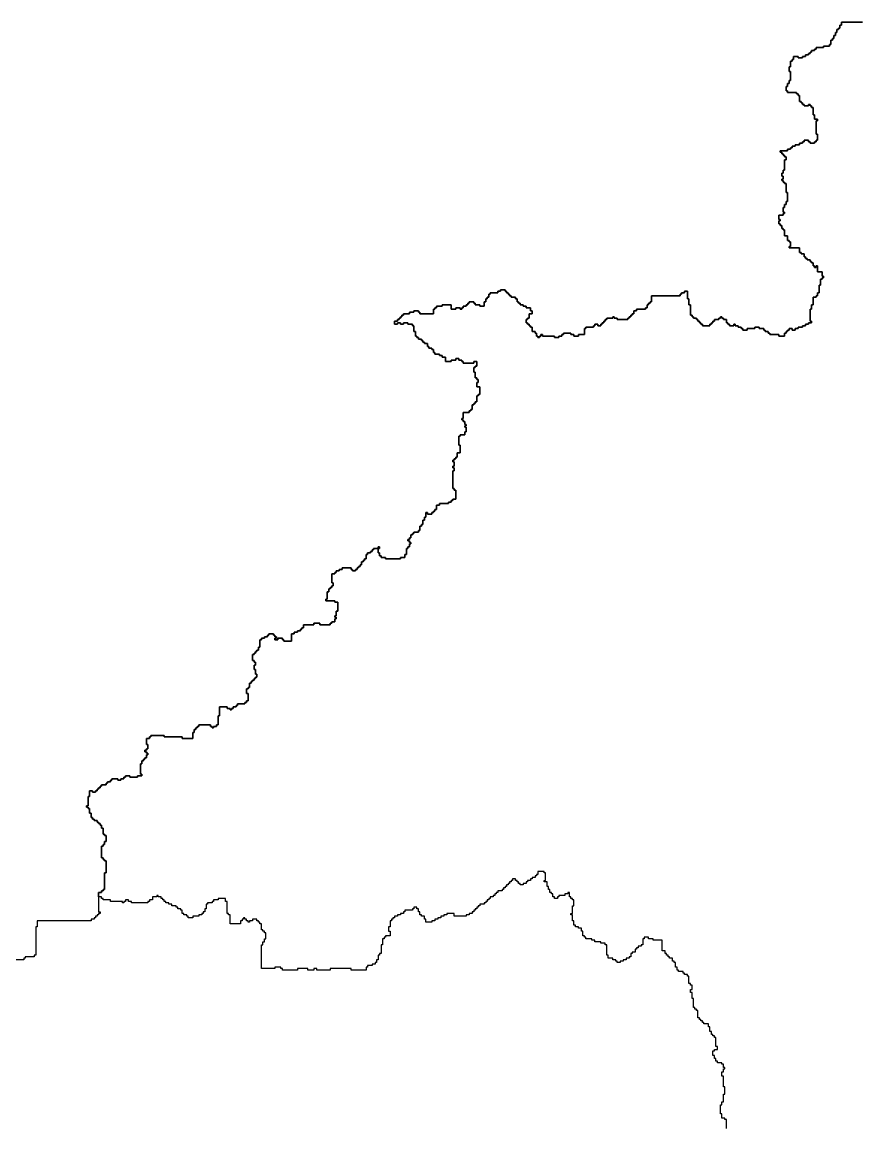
# Model space of a CAD drawing. Header units: inches. Extents: x -98695 to 376223, y 1122520 to 1501782.
# Drawn here: x -2456 to 14873, y 1273808 to 1296619 of the extents above; entities that cross this region are included whole.
import ezdxf

# ---------------------------------------------------------------- set-up
doc = ezdxf.new("R2010")
doc.units = ezdxf.units.IN
doc.header["$MEASUREMENT"] = 0
doc.layers.add('subs1', color=7, linetype='Continuous', true_color=0xc8dcf7)

msp = doc.modelspace()

# ---------------------------------------------------------------- linework, layer by layer
at = {"layer": 'subs1'}
for points in [[(14883, 1296619, 0), (14451, 1296619, 0), (14451, 1296558, 0), (14421, 1296558, 0), (14421, 1296496, 0), (14390, 1296496, 0), (14390, 1296465, 0), (14359, 1296465, 0), (14359, 1296403, 0), (14328, 1296403, 0), (14328, 1296342, 0), (14297, 1296342, 0), (14297, 1296280, 0), (14266, 1296280, 0), (14266, 1296249, 0), (14235, 1296249, 0), (14235, 1296157, 0), (14205, 1296157, 0), (14205, 1296126, 0), (14081, 1296126, 0), (14081, 1296095, 0), (13927, 1296095, 0), (13927, 1296064, 0), (13896, 1296064, 0), (13896, 1296033, 0), (13834, 1296033, 0), (13834, 1296002, 0), (13804, 1296002, 0), (13804, 1295971, 0), (13773, 1295971, 0), (13773, 1295941, 0), (13711, 1295941, 0), (13711, 1295910, 0), (13649, 1295910, 0), (13649, 1295879, 0), (13557, 1295879, 0), (13557, 1295910, 0), (13464, 1295910, 0), (13464, 1295848, 0), (13433, 1295848, 0), (13433, 1295817, 0), (13403, 1295817, 0), (13403, 1295694, 0), (13372, 1295694, 0), (13372, 1295601, 0), (13403, 1295601, 0), (13403, 1295416, 0), (13372, 1295416, 0), (13372, 1295354, 0), (13341, 1295354, 0), (13341, 1295293, 0), (13310, 1295293, 0), (13310, 1295200, 0), (13341, 1295200, 0), (13341, 1295169, 0), (13526, 1295169, 0), (13526, 1295139, 0), (13557, 1295139, 0), (13557, 1295108, 0), (13588, 1295108, 0), (13588, 1294984, 0), (13619, 1294984, 0), (13619, 1294953, 0), (13649, 1294953, 0), (13649, 1294923, 0), (13680, 1294923, 0), (13680, 1294892, 0), (13773, 1294892, 0), (13773, 1294923, 0), (13804, 1294923, 0), (13804, 1294892, 0), (13834, 1294892, 0), (13834, 1294861, 0), (13865, 1294861, 0), (13865, 1294707, 0), (13896, 1294707, 0), (13896, 1294614, 0), (13958, 1294614, 0), (13958, 1294583, 0), (13927, 1294583, 0), (13927, 1294306, 0), (13958, 1294306, 0), (13958, 1294182, 0), (13927, 1294182, 0), (13927, 1294151, 0), (13896, 1294151, 0), (13896, 1294121, 0), (13804, 1294121, 0), (13804, 1294151, 0), (13773, 1294151, 0), (13773, 1294182, 0), (13680, 1294182, 0), (13680, 1294151, 0), (13649, 1294151, 0), (13649, 1294121, 0), (13588, 1294121, 0), (13588, 1294090, 0), (13495, 1294090, 0), (13495, 1294059, 0), (13433, 1294059, 0), (13433, 1294028, 0), (13403, 1294028, 0), (13403, 1293997, 0), (13341, 1293997, 0), (13341, 1293966, 0), (13187, 1293966, 0), (13187, 1293936, 0), (13218, 1293936, 0), (13218, 1293905, 0), (13248, 1293905, 0), (13248, 1293874, 0), (13279, 1293874, 0), (13279, 1293843, 0), (13310, 1293843, 0), (13310, 1293781, 0), (13279, 1293781, 0), (13279, 1293565, 0), (13248, 1293565, 0), (13248, 1293504, 0), (13218, 1293504, 0), (13218, 1293442, 0), (13248, 1293442, 0), (13248, 1293380, 0), (13218, 1293380, 0), (13218, 1293349, 0), (13248, 1293349, 0), (13248, 1293319, 0), (13279, 1293319, 0), (13279, 1293288, 0), (13310, 1293288, 0), (13310, 1293103, 0), (13341, 1293103, 0), (13341, 1292918, 0), (13310, 1292918, 0), (13310, 1292856, 0), (13279, 1292856, 0), (13279, 1292794, 0), (13248, 1292794, 0), (13248, 1292702, 0), (13279, 1292702, 0), (13279, 1292671, 0), (13248, 1292671, 0), (13248, 1292640, 0), (13156, 1292640, 0), (13156, 1292547, 0), (13187, 1292547, 0), (13187, 1292517, 0), (13156, 1292517, 0), (13156, 1292455, 0), (13187, 1292455, 0), (13187, 1292424, 0), (13218, 1292424, 0), (13218, 1292362, 0), (13248, 1292362, 0), (13248, 1292331, 0), (13279, 1292331, 0), (13279, 1292208, 0), (13341, 1292208, 0), (13341, 1292116, 0), (13372, 1292116, 0), (13372, 1292085, 0), (13403, 1292085, 0), (13403, 1291992, 0), (13372, 1291992, 0), (13372, 1291961, 0), (13588, 1291961, 0), (13588, 1291869, 0), (13619, 1291869, 0), (13619, 1291838, 0), (13680, 1291838, 0), (13680, 1291776, 0), (13711, 1291776, 0), (13711, 1291745, 0), (13742, 1291745, 0), (13742, 1291715, 0), (13804, 1291715, 0), (13804, 1291684, 0), (13834, 1291684, 0), (13834, 1291653, 0), (13865, 1291653, 0), (13865, 1291591, 0), (13896, 1291591, 0), (13896, 1291560, 0), (13927, 1291560, 0), (13927, 1291591, 0), (13958, 1291591, 0), (13958, 1291468, 0), (14050, 1291468, 0), (14050, 1291375, 0), (14081, 1291375, 0), (14081, 1291344, 0), (14050, 1291344, 0), (14050, 1291314, 0), (14020, 1291314, 0), (14020, 1291190, 0), (13989, 1291190, 0), (13989, 1291036, 0), (13958, 1291036, 0), (13958, 1290974, 0), (13927, 1290974, 0), (13927, 1290943, 0), (13865, 1290943, 0), (13865, 1290789, 0), (13834, 1290789, 0), (13834, 1290697, 0), (13804, 1290697, 0), (13804, 1290450, 0), (13834, 1290450, 0), (13834, 1290419, 0), (13773, 1290419, 0), (13773, 1290388, 0), (13711, 1290388, 0), (13711, 1290357, 0), (13649, 1290357, 0), (13649, 1290326, 0), (13557, 1290326, 0), (13557, 1290296, 0), (13495, 1290296, 0), (13495, 1290265, 0), (13433, 1290265, 0), (13433, 1290296, 0), (13372, 1290296, 0), (13372, 1290265, 0), (13341, 1290265, 0), (13341, 1290234, 0), (13310, 1290234, 0), (13310, 1290203, 0), (13279, 1290203, 0), (13279, 1290141, 0), (13156, 1290141, 0), (13156, 1290172, 0), (12971, 1290172, 0), (12971, 1290203, 0), (12940, 1290203, 0), (12940, 1290234, 0), (12878, 1290234, 0), (12878, 1290265, 0), (12847, 1290265, 0), (12847, 1290296, 0), (12755, 1290296, 0), (12755, 1290326, 0), (12662, 1290326, 0), (12662, 1290296, 0), (12508, 1290296, 0), (12508, 1290265, 0), (12415, 1290265, 0), (12415, 1290296, 0), (12385, 1290296, 0), (12385, 1290326, 0), (12323, 1290326, 0), (12323, 1290357, 0), (12261, 1290357, 0), (12261, 1290388, 0), (12230, 1290388, 0), (12230, 1290357, 0), (12138, 1290357, 0), (12138, 1290388, 0), (12107, 1290388, 0), (12107, 1290419, 0), (12076, 1290419, 0), (12076, 1290481, 0), (12014, 1290481, 0), (12014, 1290512, 0), (11984, 1290512, 0), (11984, 1290542, 0), (11953, 1290542, 0), (11953, 1290512, 0), (11922, 1290512, 0), (11922, 1290481, 0), (11829, 1290481, 0), (11829, 1290450, 0), (11799, 1290450, 0), (11799, 1290419, 0), (11768, 1290419, 0), (11768, 1290388, 0), (11737, 1290388, 0), (11737, 1290357, 0), (11583, 1290357, 0), (11583, 1290388, 0), (11552, 1290388, 0), (11552, 1290419, 0), (11521, 1290419, 0), (11521, 1290450, 0), (11490, 1290450, 0), (11490, 1290481, 0), (11459, 1290481, 0), (11459, 1290512, 0), (11398, 1290512, 0), (11398, 1290542, 0), (11367, 1290542, 0), (11367, 1290573, 0), (11336, 1290573, 0), (11336, 1290789, 0), (11305, 1290789, 0), (11305, 1290913, 0), (11274, 1290913, 0), (11274, 1291067, 0), (11212, 1291067, 0), (11212, 1291036, 0), (11151, 1291036, 0), (11151, 1291005, 0), (11120, 1291005, 0), (11120, 1290974, 0), (10534, 1290974, 0), (10534, 1290851, 0), (10503, 1290851, 0), (10503, 1290820, 0), (10472, 1290820, 0), (10472, 1290789, 0), (10441, 1290789, 0), (10441, 1290727, 0), (10410, 1290727, 0), (10410, 1290697, 0), (10225, 1290697, 0), (10225, 1290666, 0), (10164, 1290666, 0), (10164, 1290604, 0), (10133, 1290604, 0), (10133, 1290573, 0), (10102, 1290573, 0), (10102, 1290542, 0), (10071, 1290542, 0), (10071, 1290512, 0), (10040, 1290512, 0), (10040, 1290481, 0), (9824, 1290481, 0), (9824, 1290512, 0), (9763, 1290512, 0), (9763, 1290542, 0), (9732, 1290542, 0), (9732, 1290512, 0), (9608, 1290512, 0), (9608, 1290481, 0), (9578, 1290481, 0), (9578, 1290450, 0), (9547, 1290450, 0), (9547, 1290419, 0), (9516, 1290419, 0), (9516, 1290388, 0), (9485, 1290388, 0), (9485, 1290357, 0), (9423, 1290357, 0), (9423, 1290388, 0), (9362, 1290388, 0), (9362, 1290357, 0), (9331, 1290357, 0), (9331, 1290326, 0), (9177, 1290326, 0), (9177, 1290296, 0), (9146, 1290296, 0), (9146, 1290172, 0), (9022, 1290172, 0), (9022, 1290141, 0), (8930, 1290141, 0), (8930, 1290172, 0), (8868, 1290172, 0), (8868, 1290203, 0), (8714, 1290203, 0), (8714, 1290172, 0), (8683, 1290172, 0), (8683, 1290141, 0), (8621, 1290141, 0), (8621, 1290111, 0), (8529, 1290111, 0), (8529, 1290141, 0), (8282, 1290141, 0), (8282, 1290172, 0), (8251, 1290172, 0), (8251, 1290141, 0), (8220, 1290141, 0), (8220, 1290111, 0), (8189, 1290111, 0), (8189, 1290141, 0), (8159, 1290141, 0), (8159, 1290203, 0), (8128, 1290203, 0), (8128, 1290234, 0), (8066, 1290234, 0), (8066, 1290326, 0), (8035, 1290326, 0), (8035, 1290357, 0), (8004, 1290357, 0), (8004, 1290388, 0), (7974, 1290388, 0), (7974, 1290419, 0), (7943, 1290419, 0), (7943, 1290481, 0), (7974, 1290481, 0), (7974, 1290512, 0), (8004, 1290512, 0), (8004, 1290604, 0), (8066, 1290604, 0), (8066, 1290666, 0), (8035, 1290666, 0), (8035, 1290727, 0), (7943, 1290727, 0), (7943, 1290758, 0), (7881, 1290758, 0), (7881, 1290789, 0), (7819, 1290789, 0), (7819, 1290820, 0), (7788, 1290820, 0), (7788, 1290851, 0), (7758, 1290851, 0), (7758, 1290913, 0), (7727, 1290913, 0), (7727, 1290943, 0), (7634, 1290943, 0), (7634, 1290974, 0), (7603, 1290974, 0), (7603, 1291005, 0), (7573, 1291005, 0), (7573, 1291036, 0), (7542, 1291036, 0), (7542, 1291067, 0), (7511, 1291067, 0), (7511, 1291098, 0), (7418, 1291098, 0), (7418, 1291067, 0), (7357, 1291067, 0), (7357, 1291036, 0), (7202, 1291036, 0), (7202, 1291005, 0), (7172, 1291005, 0), (7172, 1290943, 0), (7141, 1290943, 0), (7141, 1290913, 0), (7110, 1290913, 0), (7110, 1290851, 0), (7079, 1290851, 0), (7079, 1290758, 0), (6986, 1290758, 0), (6986, 1290789, 0), (6894, 1290789, 0), (6894, 1290820, 0), (6863, 1290820, 0), (6863, 1290851, 0), (6771, 1290851, 0), (6771, 1290820, 0), (6740, 1290820, 0), (6740, 1290789, 0), (6709, 1290789, 0), (6709, 1290758, 0), (6647, 1290758, 0), (6647, 1290727, 0), (6616, 1290727, 0), (6616, 1290697, 0), (6585, 1290697, 0), (6585, 1290727, 0), (6493, 1290727, 0), (6493, 1290697, 0), (6400, 1290697, 0), (6400, 1290789, 0), (6215, 1290789, 0), (6215, 1290758, 0), (6092, 1290758, 0), (6092, 1290727, 0), (6061, 1290727, 0), (6061, 1290697, 0), (6030, 1290697, 0), (6030, 1290604, 0), (5753, 1290604, 0), (5753, 1290635, 0), (5722, 1290635, 0), (5722, 1290666, 0), (5629, 1290666, 0), (5629, 1290635, 0), (5537, 1290635, 0), (5537, 1290604, 0), (5413, 1290604, 0), (5413, 1290573, 0), (5382, 1290573, 0), (5382, 1290542, 0), (5352, 1290542, 0), (5352, 1290512, 0), (5321, 1290512, 0), (5321, 1290481, 0), (5290, 1290481, 0), (5290, 1290450, 0), (5228, 1290450, 0), (5228, 1290388, 0), (5290, 1290388, 0), (5290, 1290419, 0), (5352, 1290419, 0), (5352, 1290388, 0), (5413, 1290388, 0), (5413, 1290419, 0), (5506, 1290419, 0), (5506, 1290388, 0), (5598, 1290388, 0), (5598, 1290357, 0), (5629, 1290357, 0), (5629, 1290234, 0), (5660, 1290234, 0), (5660, 1290141, 0), (5691, 1290141, 0), (5691, 1290111, 0), (5722, 1290111, 0), (5722, 1290080, 0), (5783, 1290080, 0), (5783, 1290049, 0), (5814, 1290049, 0), (5814, 1290018, 0), (5845, 1290018, 0), (5845, 1289987, 0), (5907, 1289987, 0), (5907, 1289925, 0), (5938, 1289925, 0), (5938, 1289895, 0), (5999, 1289895, 0), (5999, 1289864, 0), (6030, 1289864, 0), (6030, 1289802, 0), (6061, 1289802, 0), (6061, 1289771, 0), (6154, 1289771, 0), (6154, 1289740, 0), (6215, 1289740, 0), (6215, 1289710, 0), (6277, 1289710, 0), (6277, 1289617, 0), (6400, 1289617, 0), (6400, 1289648, 0), (6493, 1289648, 0), (6493, 1289679, 0), (6555, 1289679, 0), (6555, 1289648, 0), (6616, 1289648, 0), (6616, 1289617, 0), (6647, 1289617, 0), (6647, 1289586, 0), (6863, 1289586, 0), (6863, 1289617, 0), (6925, 1289617, 0), (6925, 1289524, 0), (6894, 1289524, 0), (6894, 1289494, 0), (6863, 1289494, 0), (6863, 1289401, 0), (6894, 1289401, 0), (6894, 1289278, 0), (6925, 1289278, 0), (6925, 1289247, 0), (6956, 1289247, 0), (6956, 1289185, 0), (6925, 1289185, 0), (6925, 1289093, 0), (6986, 1289093, 0), (6986, 1288938, 0), (6956, 1288938, 0), (6956, 1288907, 0), (6925, 1288907, 0), (6925, 1288784, 0), (6894, 1288784, 0), (6894, 1288753, 0), (6863, 1288753, 0), (6863, 1288722, 0), (6832, 1288722, 0), (6832, 1288630, 0), (6801, 1288630, 0), (6801, 1288599, 0), (6771, 1288599, 0), (6771, 1288568, 0), (6647, 1288568, 0), (6647, 1288445, 0), (6616, 1288445, 0), (6616, 1288414, 0), (6647, 1288414, 0), (6647, 1288383, 0), (6678, 1288383, 0), (6678, 1288321, 0), (6709, 1288321, 0), (6709, 1288291, 0), (6678, 1288291, 0), (6678, 1288260, 0), (6709, 1288260, 0), (6709, 1288167, 0), (6678, 1288167, 0), (6678, 1288105, 0), (6585, 1288105, 0), (6585, 1288075, 0), (6555, 1288075, 0), (6555, 1287890, 0), (6585, 1287890, 0), (6585, 1287735, 0), (6524, 1287735, 0), (6524, 1287643, 0), (6493, 1287643, 0), (6493, 1287612, 0), (6462, 1287612, 0), (6462, 1287581, 0), (6431, 1287581, 0), (6431, 1287550, 0), (6462, 1287550, 0), (6462, 1287458, 0), (6431, 1287458, 0), (6431, 1287427, 0), (6462, 1287427, 0), (6462, 1287365, 0), (6431, 1287365, 0), (6431, 1286995, 0), (6462, 1286995, 0), (6462, 1286964, 0), (6493, 1286964, 0), (6493, 1286779, 0), (6431, 1286779, 0), (6431, 1286748, 0), (6400, 1286748, 0), (6400, 1286717, 0), (6339, 1286717, 0), (6339, 1286687, 0), (6154, 1286687, 0), (6154, 1286656, 0), (6092, 1286656, 0), (6092, 1286563, 0), (6061, 1286563, 0), (6061, 1286532, 0), (6030, 1286532, 0), (6030, 1286501, 0), (5999, 1286501, 0), (5999, 1286471, 0), (5907, 1286471, 0), (5907, 1286501, 0), (5876, 1286501, 0), (5876, 1286409, 0), (5845, 1286409, 0), (5845, 1286347, 0), (5814, 1286347, 0), (5814, 1286255, 0), (5783, 1286255, 0), (5783, 1286224, 0), (5753, 1286224, 0), (5753, 1286131, 0), (5722, 1286131, 0), (5722, 1286100, 0), (5629, 1286100, 0), (5629, 1286070, 0), (5598, 1286070, 0), (5598, 1286039, 0), (5567, 1286039, 0), (5567, 1285977, 0), (5537, 1285977, 0), (5537, 1285946, 0), (5506, 1285946, 0), (5506, 1285915, 0), (5537, 1285915, 0), (5537, 1285885, 0), (5567, 1285885, 0), (5567, 1285854, 0), (5537, 1285854, 0), (5537, 1285792, 0), (5506, 1285792, 0), (5506, 1285761, 0), (5475, 1285761, 0), (5475, 1285638, 0), (5444, 1285638, 0), (5444, 1285576, 0), (5352, 1285576, 0), (5352, 1285545, 0), (5043, 1285545, 0), (5043, 1285576, 0), (4951, 1285576, 0), (4951, 1285607, 0), (4920, 1285607, 0), (4920, 1285669, 0), (4889, 1285669, 0), (4889, 1285761, 0), (4920, 1285761, 0), (4920, 1285792, 0), (4889, 1285792, 0), (4889, 1285761, 0), (4796, 1285761, 0), (4796, 1285730, 0), (4765, 1285730, 0), (4765, 1285699, 0), (4735, 1285699, 0), (4735, 1285669, 0), (4673, 1285669, 0), (4673, 1285638, 0), (4642, 1285638, 0), (4642, 1285545, 0), (4611, 1285545, 0), (4611, 1285514, 0), (4580, 1285514, 0), (4580, 1285483, 0), (4550, 1285483, 0), (4550, 1285422, 0), (4519, 1285422, 0), (4519, 1285391, 0), (4488, 1285391, 0), (4488, 1285360, 0), (4457, 1285360, 0), (4457, 1285329, 0), (4426, 1285329, 0), (4426, 1285298, 0), (4364, 1285298, 0), (4364, 1285329, 0), (4334, 1285329, 0), (4334, 1285360, 0), (4149, 1285360, 0), (4149, 1285329, 0), (4087, 1285329, 0), (4087, 1285298, 0), (4025, 1285298, 0), (4025, 1285268, 0), (3994, 1285268, 0), (3994, 1285237, 0), (3933, 1285237, 0), (3933, 1285052, 0), (3963, 1285052, 0), (3963, 1284990, 0), (3933, 1284990, 0), (3933, 1284959, 0), (3902, 1284959, 0), (3902, 1284928, 0), (3871, 1284928, 0), (3871, 1284867, 0), (3840, 1284867, 0), (3840, 1284712, 0), (3809, 1284712, 0), (3809, 1284681, 0), (3994, 1284681, 0), (3994, 1284651, 0), (4056, 1284651, 0), (4056, 1284466, 0), (4025, 1284466, 0), (4025, 1284373, 0), (3994, 1284373, 0), (3994, 1284342, 0), (4025, 1284342, 0), (4025, 1284311, 0), (3994, 1284311, 0), (3994, 1284250, 0), (3933, 1284250, 0), (3933, 1284219, 0), (3902, 1284219, 0), (3902, 1284188, 0), (3686, 1284188, 0), (3686, 1284219, 0), (3562, 1284219, 0), (3562, 1284188, 0), (3347, 1284188, 0), (3347, 1284126, 0), (3316, 1284126, 0), (3316, 1284095, 0), (3285, 1284095, 0), (3285, 1284065, 0), (3223, 1284065, 0), (3223, 1284034, 0), (3161, 1284034, 0), (3161, 1284003, 0), (3100, 1284003, 0), (3100, 1283849, 0), (2946, 1283849, 0), (2946, 1283879, 0), (2915, 1283879, 0), (2915, 1283910, 0), (2822, 1283910, 0), (2822, 1283879, 0), (2760, 1283879, 0), (2760, 1283910, 0), (2791, 1283910, 0), (2791, 1283941, 0), (2760, 1283941, 0), (2760, 1283972, 0), (2730, 1283972, 0), (2730, 1284003, 0), (2637, 1284003, 0), (2637, 1283972, 0), (2606, 1283972, 0), (2606, 1283941, 0), (2544, 1283941, 0), (2544, 1283910, 0), (2483, 1283910, 0), (2483, 1283879, 0), (2452, 1283879, 0), (2452, 1283725, 0), (2421, 1283725, 0), (2421, 1283664, 0), (2390, 1283664, 0), (2390, 1283633, 0), (2359, 1283633, 0), (2359, 1283602, 0), (2329, 1283602, 0), (2329, 1283571, 0), (2298, 1283571, 0), (2298, 1283448, 0), (2329, 1283448, 0), (2329, 1283417, 0), (2359, 1283417, 0), (2359, 1283355, 0), (2329, 1283355, 0), (2329, 1283263, 0), (2359, 1283263, 0), (2359, 1283170, 0), (2390, 1283170, 0), (2390, 1283108, 0), (2359, 1283108, 0), (2359, 1283077, 0), (2329, 1283077, 0), (2329, 1283047, 0), (2298, 1283047, 0), (2298, 1283016, 0), (2267, 1283016, 0), (2267, 1282985, 0), (2236, 1282985, 0), (2236, 1282892, 0), (2205, 1282892, 0), (2205, 1282862, 0), (2174, 1282862, 0), (2174, 1282769, 0), (2205, 1282769, 0), (2205, 1282615, 0), (2174, 1282615, 0), (2174, 1282584, 0), (2143, 1282584, 0), (2143, 1282553, 0), (1989, 1282553, 0), (1989, 1282522, 0), (1958, 1282522, 0), (1958, 1282491, 0), (1897, 1282491, 0), (1897, 1282461, 0), (1866, 1282461, 0), (1866, 1282430, 0), (1835, 1282430, 0), (1835, 1282461, 0), (1773, 1282461, 0), (1773, 1282491, 0), (1619, 1282491, 0), (1619, 1282306, 0), (1588, 1282306, 0), (1588, 1282121, 0), (1557, 1282121, 0), (1557, 1282090, 0), (1496, 1282090, 0), (1496, 1282059, 0), (1465, 1282059, 0), (1465, 1282090, 0), (1434, 1282090, 0), (1434, 1282121, 0), (1187, 1282121, 0), (1187, 1282090, 0), (1156, 1282090, 0), (1156, 1282059, 0), (1126, 1282059, 0), (1126, 1282029, 0), (1095, 1282029, 0), (1095, 1281967, 0), (1064, 1281967, 0), (1064, 1281844, 0), (848, 1281844, 0), (848, 1281874, 0), (478, 1281874, 0), (478, 1281905, 0), (200, 1281905, 0), (200, 1281874, 0), (169, 1281874, 0), (169, 1281844, 0), (108, 1281844, 0), (108, 1281720, 0), (138, 1281720, 0), (138, 1281628, 0), (108, 1281628, 0), (108, 1281597, 0), (77, 1281597, 0), (77, 1281566, 0), (108, 1281566, 0), (108, 1281535, 0), (138, 1281535, 0), (138, 1281504, 0), (108, 1281504, 0), (108, 1281443, 0), (77, 1281443, 0), (77, 1281412, 0), (46, 1281412, 0), (46, 1281381, 0), (15, 1281381, 0), (15, 1281319, 0), (-16, 1281319, 0), (-16, 1281103, 0), (15, 1281103, 0), (15, 1281072, 0), (-77, 1281072, 0), (-77, 1281042, 0), (-232, 1281042, 0), (-232, 1281072, 0), (-324, 1281072, 0), (-324, 1281042, 0), (-355, 1281042, 0), (-355, 1281011, 0), (-417, 1281011, 0), (-417, 1280980, 0), (-478, 1280980, 0), (-478, 1281011, 0), (-602, 1281011, 0), (-602, 1280980, 0), (-633, 1280980, 0), (-633, 1280949, 0), (-694, 1280949, 0), (-694, 1280918, 0), (-725, 1280918, 0), (-725, 1280887, 0), (-818, 1280887, 0), (-818, 1280856, 0), (-849, 1280856, 0), (-849, 1280826, 0), (-880, 1280826, 0), (-880, 1280795, 0), (-910, 1280795, 0), (-910, 1280764, 0), (-941, 1280764, 0), (-941, 1280733, 0), (-1003, 1280733, 0), (-1003, 1280764, 0), (-1065, 1280764, 0), (-1065, 1280641, 0), (-1095, 1280641, 0), (-1095, 1280455, 0), (-1126, 1280455, 0), (-1126, 1280425, 0), (-1095, 1280425, 0), (-1095, 1280394, 0), (-1065, 1280394, 0), (-1065, 1280301, 0), (-1034, 1280301, 0), (-1034, 1280209, 0), (-1003, 1280209, 0), (-1003, 1280178, 0), (-972, 1280178, 0), (-972, 1280147, 0), (-910, 1280147, 0), (-910, 1280116, 0), (-880, 1280116, 0), (-880, 1280085, 0), (-849, 1280085, 0), (-849, 1280054, 0), (-818, 1280054, 0), (-818, 1279993, 0), (-787, 1279993, 0), (-787, 1279869, 0), (-756, 1279869, 0), (-756, 1279839, 0), (-725, 1279839, 0), (-725, 1279715, 0), (-756, 1279715, 0), (-756, 1279653, 0), (-787, 1279653, 0), (-787, 1279623, 0), (-818, 1279623, 0), (-818, 1279376, 0), (-787, 1279376, 0), (-787, 1279345, 0), (-756, 1279345, 0), (-756, 1279314, 0), (-725, 1279314, 0), (-725, 1279067, 0), (-756, 1279067, 0), (-756, 1278728, 0), (-787, 1278728, 0), (-787, 1278697, 0), (-818, 1278697, 0), (-818, 1278666, 0), (-880, 1278666, 0), (-880, 1278574, 0), (-880, 1278265, 0), (-849, 1278265, 0), (-849, 1278234, 0), (-880, 1278234, 0), (-880, 1278204, 0), (-910, 1278204, 0), (-910, 1278173, 0), (-941, 1278173, 0), (-941, 1278142, 0), (-972, 1278142, 0), (-972, 1278111, 0), (-1034, 1278111, 0), (-1034, 1278080, 0), (-2144, 1278080, 0), (-2144, 1277957, 0), (-2175, 1277957, 0), (-2175, 1277371, 0), (-2206, 1277371, 0), (-2206, 1277340, 0), (-2391, 1277340, 0), (-2391, 1277309, 0), (-2422, 1277309, 0), (-2422, 1277278, 0), (-2669, 1277278, 0)], [(12076, 1273793, 0), (12076, 1273978, 0), (12045, 1273978, 0), (12045, 1274008, 0), (11984, 1274008, 0), (11984, 1274101, 0), (11953, 1274101, 0), (11953, 1274286, 0), (11984, 1274286, 0), (11984, 1274348, 0), (12014, 1274348, 0), (12014, 1274502, 0), (12045, 1274502, 0), (12045, 1274656, 0), (12014, 1274656, 0), (12014, 1274872, 0), (11984, 1274872, 0), (11984, 1274965, 0), (12014, 1274965, 0), (12014, 1275026, 0), (12045, 1275026, 0), (12045, 1275057, 0), (12014, 1275057, 0), (12014, 1275119, 0), (11984, 1275119, 0), (11984, 1275150, 0), (11891, 1275150, 0), (11891, 1275181, 0), (11860, 1275181, 0), (11860, 1275242, 0), (11829, 1275242, 0), (11829, 1275304, 0), (11799, 1275304, 0), (11799, 1275397, 0), (11829, 1275397, 0), (11829, 1275427, 0), (11891, 1275427, 0), (11891, 1275489, 0), (11860, 1275489, 0), (11860, 1275674, 0), (11829, 1275674, 0), (11829, 1275705, 0), (11799, 1275705, 0), (11799, 1275736, 0), (11768, 1275736, 0), (11768, 1275798, 0), (11737, 1275798, 0), (11737, 1275890, 0), (11706, 1275890, 0), (11706, 1275952, 0), (11613, 1275952, 0), (11613, 1275983, 0), (11583, 1275983, 0), (11583, 1276014, 0), (11552, 1276014, 0), (11552, 1276044, 0), (11521, 1276044, 0), (11521, 1276075, 0), (11490, 1276075, 0), (11490, 1276229, 0), (11459, 1276229, 0), (11459, 1276260, 0), (11428, 1276260, 0), (11428, 1276291, 0), (11398, 1276291, 0), (11398, 1276476, 0), (11367, 1276476, 0), (11367, 1276600, 0), (11336, 1276600, 0), (11336, 1276661, 0), (11367, 1276661, 0), (11367, 1276754, 0), (11336, 1276754, 0), (11336, 1276785, 0), (11305, 1276785, 0), (11305, 1276939, 0), (11274, 1276939, 0), (11274, 1276970, 0), (11212, 1276970, 0), (11212, 1277001, 0), (11182, 1277001, 0), (11182, 1277031, 0), (11089, 1277031, 0), (11089, 1277062, 0), (11058, 1277062, 0), (11058, 1277124, 0), (11027, 1277124, 0), (11027, 1277217, 0), (10997, 1277217, 0), (10997, 1277247, 0), (10966, 1277247, 0), (10966, 1277309, 0), (10904, 1277309, 0), (10904, 1277340, 0), (10873, 1277340, 0), (10873, 1277371, 0), (10842, 1277371, 0), (10842, 1277402, 0), (10811, 1277402, 0), (10811, 1277463, 0), (10750, 1277463, 0), (10750, 1277679, 0), (10565, 1277679, 0), (10565, 1277710, 0), (10472, 1277710, 0), (10472, 1277741, 0), (10380, 1277741, 0), (10380, 1277710, 0), (10349, 1277710, 0), (10349, 1277587, 0), (10318, 1277587, 0), (10318, 1277556, 0), (10256, 1277556, 0), (10256, 1277525, 0), (10225, 1277525, 0), (10225, 1277494, 0), (10195, 1277494, 0), (10195, 1277432, 0), (10133, 1277432, 0), (10133, 1277402, 0), (10102, 1277402, 0), (10102, 1277340, 0), (10071, 1277340, 0), (10071, 1277309, 0), (10009, 1277309, 0), (10009, 1277278, 0), (9948, 1277278, 0), (9948, 1277247, 0), (9886, 1277247, 0), (9886, 1277217, 0), (9824, 1277217, 0), (9824, 1277247, 0), (9794, 1277247, 0), (9794, 1277278, 0), (9732, 1277278, 0), (9732, 1277309, 0), (9639, 1277309, 0), (9639, 1277371, 0), (9608, 1277371, 0), (9608, 1277587, 0), (9578, 1277587, 0), (9578, 1277618, 0), (9485, 1277618, 0), (9485, 1277648, 0), (9362, 1277648, 0), (9362, 1277679, 0), (9300, 1277679, 0), (9300, 1277710, 0), (9177, 1277710, 0), (9177, 1277741, 0), (9146, 1277741, 0), (9146, 1277772, 0), (9115, 1277772, 0), (9115, 1277864, 0), (9084, 1277864, 0), (9084, 1277926, 0), (9022, 1277926, 0), (9022, 1277957, 0), (8961, 1277957, 0), (8961, 1277988, 0), (8930, 1277988, 0), (8930, 1278080, 0), (8899, 1278080, 0), (8899, 1278204, 0), (8868, 1278204, 0), (8868, 1278234, 0), (8899, 1278234, 0), (8899, 1278389, 0), (8930, 1278389, 0), (8930, 1278512, 0), (8899, 1278512, 0), (8899, 1278543, 0), (8868, 1278543, 0), (8868, 1278574, 0), (8837, 1278574, 0), (8837, 1278666, 0), (8806, 1278666, 0), (8806, 1278635, 0), (8745, 1278635, 0), (8745, 1278605, 0), (8621, 1278605, 0), (8621, 1278574, 0), (8590, 1278574, 0), (8590, 1278543, 0), (8529, 1278543, 0), (8529, 1278574, 0), (8498, 1278574, 0), (8498, 1278635, 0), (8467, 1278635, 0), (8467, 1278666, 0), (8436, 1278666, 0), (8436, 1278728, 0), (8405, 1278728, 0), (8405, 1278790, 0), (8375, 1278790, 0), (8375, 1278882, 0), (8313, 1278882, 0), (8313, 1278913, 0), (8344, 1278913, 0), (8344, 1279067, 0), (8313, 1279067, 0), (8313, 1279098, 0), (8189, 1279098, 0), (8189, 1279037, 0), (8159, 1279037, 0), (8159, 1279006, 0), (8128, 1279006, 0), (8128, 1278975, 0), (8066, 1278975, 0), (8066, 1278944, 0), (8035, 1278944, 0), (8035, 1278913, 0), (7974, 1278913, 0), (7974, 1278882, 0), (7943, 1278882, 0), (7943, 1278851, 0), (7881, 1278851, 0), (7881, 1278821, 0), (7819, 1278821, 0), (7819, 1278851, 0), (7788, 1278851, 0), (7788, 1278882, 0), (7758, 1278882, 0), (7758, 1278913, 0), (7727, 1278913, 0), (7727, 1278944, 0), (7665, 1278944, 0), (7665, 1278913, 0), (7634, 1278913, 0), (7634, 1278882, 0), (7603, 1278882, 0), (7603, 1278851, 0), (7573, 1278851, 0), (7573, 1278821, 0), (7542, 1278821, 0), (7542, 1278790, 0), (7511, 1278790, 0), (7511, 1278759, 0), (7480, 1278759, 0), (7480, 1278728, 0), (7449, 1278728, 0), (7449, 1278697, 0), (7357, 1278697, 0), (7357, 1278666, 0), (7326, 1278666, 0), (7326, 1278635, 0), (7295, 1278635, 0), (7295, 1278605, 0), (7264, 1278605, 0), (7264, 1278574, 0), (7202, 1278574, 0), (7202, 1278543, 0), (7172, 1278543, 0), (7172, 1278512, 0), (7141, 1278512, 0), (7141, 1278481, 0), (7110, 1278481, 0), (7110, 1278450, 0), (7079, 1278450, 0), (7079, 1278420, 0), (6986, 1278420, 0), (6986, 1278389, 0), (6956, 1278389, 0), (6956, 1278358, 0), (6925, 1278358, 0), (6925, 1278327, 0), (6894, 1278327, 0), (6894, 1278296, 0), (6863, 1278296, 0), (6863, 1278265, 0), (6832, 1278265, 0), (6832, 1278234, 0), (6771, 1278234, 0), (6771, 1278204, 0), (6709, 1278204, 0), (6709, 1278173, 0), (6462, 1278173, 0), (6462, 1278234, 0), (6308, 1278234, 0), (6308, 1278204, 0), (6246, 1278204, 0), (6246, 1278173, 0), (6184, 1278173, 0), (6184, 1278142, 0), (6123, 1278142, 0), (6123, 1278111, 0), (6061, 1278111, 0), (6061, 1278080, 0), (5999, 1278080, 0), (5999, 1278049, 0), (5876, 1278049, 0), (5876, 1278111, 0), (5845, 1278111, 0), (5845, 1278173, 0), (5783, 1278173, 0), (5783, 1278204, 0), (5753, 1278204, 0), (5753, 1278265, 0), (5722, 1278265, 0), (5722, 1278327, 0), (5691, 1278327, 0), (5691, 1278358, 0), (5629, 1278358, 0), (5629, 1278327, 0), (5598, 1278327, 0), (5598, 1278296, 0), (5444, 1278296, 0), (5444, 1278265, 0), (5413, 1278265, 0), (5413, 1278234, 0), (5352, 1278234, 0), (5352, 1278204, 0), (5290, 1278204, 0), (5290, 1278173, 0), (5228, 1278173, 0), (5228, 1278142, 0), (5197, 1278142, 0), (5197, 1278111, 0), (5166, 1278111, 0), (5166, 1278080, 0), (5136, 1278080, 0), (5136, 1277957, 0), (5105, 1277957, 0), (5105, 1277864, 0), (5136, 1277864, 0), (5136, 1277772, 0), (5043, 1277772, 0), (5043, 1277741, 0), (5012, 1277741, 0), (5012, 1277710, 0), (4981, 1277710, 0), (4981, 1277587, 0), (4951, 1277587, 0), (4951, 1277402, 0), (4920, 1277402, 0), (4920, 1277371, 0), (4889, 1277371, 0), (4889, 1277278, 0), (4858, 1277278, 0), (4858, 1277217, 0), (4827, 1277217, 0), (4827, 1277186, 0), (4765, 1277186, 0), (4765, 1277155, 0), (4673, 1277155, 0), (4673, 1277124, 0), (4642, 1277124, 0), (4642, 1277062, 0), (4334, 1277062, 0), (4334, 1277093, 0), (3902, 1277093, 0), (3902, 1277062, 0), (3624, 1277062, 0), (3624, 1277093, 0), (3562, 1277093, 0), (3562, 1277062, 0), (3439, 1277062, 0), (3439, 1277093, 0), (3223, 1277093, 0), (3223, 1277062, 0), (2915, 1277062, 0), (2915, 1277093, 0), (2884, 1277093, 0), (2884, 1277124, 0), (2760, 1277124, 0), (2760, 1277093, 0), (2483, 1277093, 0), (2483, 1277587, 0), (2514, 1277587, 0), (2514, 1277648, 0), (2544, 1277648, 0), (2544, 1277710, 0), (2575, 1277710, 0), (2575, 1277833, 0), (2544, 1277833, 0), (2544, 1277864, 0), (2514, 1277864, 0), (2514, 1277895, 0), (2483, 1277895, 0), (2483, 1278019, 0), (2452, 1278019, 0), (2452, 1278049, 0), (2421, 1278049, 0), (2421, 1278080, 0), (2390, 1278080, 0), (2390, 1278111, 0), (2298, 1278111, 0), (2298, 1278080, 0), (2236, 1278080, 0), (2236, 1278049, 0), (2205, 1278049, 0), (2205, 1278080, 0), (2174, 1278080, 0), (2174, 1278111, 0), (2143, 1278111, 0), (2143, 1278142, 0), (2113, 1278142, 0), (2113, 1278111, 0), (2082, 1278111, 0), (2082, 1278080, 0), (2051, 1278080, 0), (2051, 1278019, 0), (1835, 1278019, 0), (1835, 1278204, 0), (1804, 1278204, 0), (1804, 1278234, 0), (1773, 1278234, 0), (1773, 1278481, 0), (1742, 1278481, 0), (1742, 1278543, 0), (1588, 1278543, 0), (1588, 1278512, 0), (1496, 1278512, 0), (1496, 1278481, 0), (1465, 1278481, 0), (1465, 1278450, 0), (1372, 1278450, 0), (1372, 1278420, 0), (1341, 1278420, 0), (1341, 1278327, 0), (1311, 1278327, 0), (1311, 1278265, 0), (1280, 1278265, 0), (1280, 1278234, 0), (1249, 1278234, 0), (1249, 1278204, 0), (1187, 1278204, 0), (1187, 1278173, 0), (1064, 1278173, 0), (1064, 1278142, 0), (971, 1278142, 0), (971, 1278173, 0), (940, 1278173, 0), (940, 1278204, 0), (879, 1278204, 0), (879, 1278234, 0), (848, 1278234, 0), (848, 1278296, 0), (817, 1278296, 0), (817, 1278327, 0), (755, 1278327, 0), (755, 1278358, 0), (725, 1278358, 0), (725, 1278389, 0), (632, 1278389, 0), (632, 1278420, 0), (570, 1278420, 0), (570, 1278450, 0), (509, 1278450, 0), (509, 1278481, 0), (478, 1278481, 0), (478, 1278512, 0), (447, 1278512, 0), (447, 1278543, 0), (416, 1278543, 0), (416, 1278574, 0), (354, 1278574, 0), (354, 1278605, 0), (324, 1278605, 0), (324, 1278574, 0), (231, 1278574, 0), (231, 1278512, 0), (169, 1278512, 0), (169, 1278481, 0), (138, 1278481, 0), (138, 1278450, 0), (-201, 1278450, 0), (-201, 1278481, 0), (-263, 1278481, 0), (-263, 1278512, 0), (-324, 1278512, 0), (-324, 1278481, 0), (-355, 1278481, 0), (-355, 1278450, 0), (-386, 1278450, 0), (-386, 1278481, 0), (-633, 1278481, 0), (-633, 1278512, 0), (-787, 1278512, 0), (-787, 1278543, 0), (-818, 1278543, 0), (-818, 1278574, 0), (-880, 1278574, 0), (-880, 1278666, 0), (-818, 1278666, 0), (-818, 1278697, 0), (-787, 1278697, 0), (-787, 1278728, 0), (-756, 1278728, 0), (-756, 1279067, 0), (-725, 1279067, 0), (-725, 1279314, 0), (-756, 1279314, 0), (-756, 1279345, 0), (-787, 1279345, 0), (-787, 1279376, 0), (-818, 1279376, 0), (-818, 1279623, 0), (-787, 1279623, 0), (-787, 1279653, 0), (-756, 1279653, 0), (-756, 1279715, 0), (-725, 1279715, 0), (-725, 1279839, 0), (-756, 1279839, 0), (-756, 1279869, 0), (-787, 1279869, 0), (-787, 1279993, 0), (-818, 1279993, 0), (-818, 1280054, 0), (-849, 1280054, 0), (-849, 1280085, 0), (-880, 1280085, 0), (-880, 1280116, 0), (-910, 1280116, 0), (-910, 1280147, 0), (-972, 1280147, 0), (-972, 1280178, 0), (-1003, 1280178, 0), (-1003, 1280209, 0), (-1034, 1280209, 0), (-1034, 1280301, 0), (-1065, 1280301, 0), (-1065, 1280394, 0), (-1095, 1280394, 0), (-1095, 1280425, 0), (-1126, 1280425, 0), (-1126, 1280455, 0), (-1095, 1280455, 0), (-1095, 1280641, 0), (-1065, 1280641, 0), (-1065, 1280764, 0), (-1003, 1280764, 0), (-1003, 1280733, 0), (-941, 1280733, 0), (-941, 1280764, 0), (-910, 1280764, 0), (-910, 1280795, 0), (-880, 1280795, 0), (-880, 1280826, 0), (-849, 1280826, 0), (-849, 1280856, 0), (-818, 1280856, 0), (-818, 1280887, 0), (-725, 1280887, 0), (-725, 1280918, 0), (-694, 1280918, 0), (-694, 1280949, 0), (-633, 1280949, 0), (-633, 1280980, 0), (-602, 1280980, 0), (-602, 1281011, 0), (-478, 1281011, 0), (-478, 1280980, 0), (-417, 1280980, 0), (-417, 1281011, 0), (-355, 1281011, 0), (-355, 1281042, 0), (-324, 1281042, 0), (-324, 1281072, 0), (-232, 1281072, 0), (-232, 1281042, 0), (-77, 1281042, 0), (-77, 1281072, 0), (15, 1281072, 0), (15, 1281103, 0), (-16, 1281103, 0), (-16, 1281319, 0), (15, 1281319, 0), (15, 1281381, 0), (46, 1281381, 0), (46, 1281412, 0), (77, 1281412, 0), (77, 1281443, 0), (108, 1281443, 0), (108, 1281504, 0), (138, 1281504, 0), (138, 1281535, 0), (108, 1281535, 0), (108, 1281566, 0), (77, 1281566, 0), (77, 1281597, 0), (108, 1281597, 0), (108, 1281628, 0), (138, 1281628, 0), (138, 1281720, 0), (108, 1281720, 0), (108, 1281844, 0), (169, 1281844, 0), (169, 1281874, 0), (200, 1281874, 0), (200, 1281905, 0), (478, 1281905, 0), (478, 1281874, 0), (848, 1281874, 0), (848, 1281844, 0), (1064, 1281844, 0), (1064, 1281967, 0), (1095, 1281967, 0), (1095, 1282029, 0), (1126, 1282029, 0), (1126, 1282059, 0), (1156, 1282059, 0), (1156, 1282090, 0), (1187, 1282090, 0), (1187, 1282121, 0), (1434, 1282121, 0), (1434, 1282090, 0), (1465, 1282090, 0), (1465, 1282059, 0), (1496, 1282059, 0), (1496, 1282090, 0), (1557, 1282090, 0), (1557, 1282121, 0), (1588, 1282121, 0), (1588, 1282306, 0), (1619, 1282306, 0), (1619, 1282491, 0), (1773, 1282491, 0), (1773, 1282461, 0), (1835, 1282461, 0), (1835, 1282430, 0), (1866, 1282430, 0), (1866, 1282461, 0), (1897, 1282461, 0), (1897, 1282491, 0), (1958, 1282491, 0), (1958, 1282522, 0), (1989, 1282522, 0), (1989, 1282553, 0), (2143, 1282553, 0), (2143, 1282584, 0), (2174, 1282584, 0), (2174, 1282615, 0), (2205, 1282615, 0), (2205, 1282769, 0), (2174, 1282769, 0), (2174, 1282862, 0), (2205, 1282862, 0), (2205, 1282892, 0), (2236, 1282892, 0), (2236, 1282985, 0), (2267, 1282985, 0), (2267, 1283016, 0), (2298, 1283016, 0), (2298, 1283047, 0), (2329, 1283047, 0), (2329, 1283077, 0), (2359, 1283077, 0), (2359, 1283108, 0), (2390, 1283108, 0), (2390, 1283170, 0), (2359, 1283170, 0), (2359, 1283263, 0), (2329, 1283263, 0), (2329, 1283355, 0), (2359, 1283355, 0), (2359, 1283417, 0), (2329, 1283417, 0), (2329, 1283448, 0), (2298, 1283448, 0), (2298, 1283571, 0), (2329, 1283571, 0), (2329, 1283602, 0), (2359, 1283602, 0), (2359, 1283633, 0), (2390, 1283633, 0), (2390, 1283664, 0), (2421, 1283664, 0), (2421, 1283725, 0), (2452, 1283725, 0), (2452, 1283879, 0), (2483, 1283879, 0), (2483, 1283910, 0), (2544, 1283910, 0), (2544, 1283941, 0), (2606, 1283941, 0), (2606, 1283972, 0), (2637, 1283972, 0), (2637, 1284003, 0), (2730, 1284003, 0), (2730, 1283972, 0), (2760, 1283972, 0), (2760, 1283941, 0), (2791, 1283941, 0), (2791, 1283910, 0), (2760, 1283910, 0), (2760, 1283879, 0), (2822, 1283879, 0), (2822, 1283910, 0), (2915, 1283910, 0), (2915, 1283879, 0), (2946, 1283879, 0), (2946, 1283849, 0), (3100, 1283849, 0), (3100, 1284003, 0), (3161, 1284003, 0), (3161, 1284034, 0), (3223, 1284034, 0), (3223, 1284065, 0), (3285, 1284065, 0), (3285, 1284095, 0), (3316, 1284095, 0), (3316, 1284126, 0), (3347, 1284126, 0), (3347, 1284188, 0), (3562, 1284188, 0), (3562, 1284219, 0), (3686, 1284219, 0), (3686, 1284188, 0), (3902, 1284188, 0), (3902, 1284219, 0), (3933, 1284219, 0), (3933, 1284250, 0), (3994, 1284250, 0), (3994, 1284311, 0), (4025, 1284311, 0), (4025, 1284342, 0), (3994, 1284342, 0), (3994, 1284373, 0), (4025, 1284373, 0), (4025, 1284466, 0), (4056, 1284466, 0), (4056, 1284651, 0), (3994, 1284651, 0), (3994, 1284681, 0), (3809, 1284681, 0), (3809, 1284712, 0), (3840, 1284712, 0), (3840, 1284867, 0), (3871, 1284867, 0), (3871, 1284928, 0), (3902, 1284928, 0), (3902, 1284959, 0), (3933, 1284959, 0), (3933, 1284990, 0), (3963, 1284990, 0), (3963, 1285052, 0), (3933, 1285052, 0), (3933, 1285237, 0), (3994, 1285237, 0), (3994, 1285268, 0), (4025, 1285268, 0), (4025, 1285298, 0), (4087, 1285298, 0), (4087, 1285329, 0), (4149, 1285329, 0), (4149, 1285360, 0), (4334, 1285360, 0), (4334, 1285329, 0), (4364, 1285329, 0), (4364, 1285298, 0), (4426, 1285298, 0), (4426, 1285329, 0), (4457, 1285329, 0), (4457, 1285360, 0), (4488, 1285360, 0), (4488, 1285391, 0), (4519, 1285391, 0), (4519, 1285422, 0), (4550, 1285422, 0), (4550, 1285483, 0), (4580, 1285483, 0), (4580, 1285514, 0), (4611, 1285514, 0), (4611, 1285545, 0), (4642, 1285545, 0), (4642, 1285638, 0), (4673, 1285638, 0), (4673, 1285669, 0), (4735, 1285669, 0), (4735, 1285699, 0), (4765, 1285699, 0), (4765, 1285730, 0), (4796, 1285730, 0), (4796, 1285761, 0), (4889, 1285761, 0), (4889, 1285669, 0), (4920, 1285669, 0), (4920, 1285607, 0), (4951, 1285607, 0), (4951, 1285576, 0), (5043, 1285576, 0), (5043, 1285545, 0), (5352, 1285545, 0), (5352, 1285576, 0), (5444, 1285576, 0), (5444, 1285638, 0), (5475, 1285638, 0), (5475, 1285761, 0), (5506, 1285761, 0), (5506, 1285792, 0), (5537, 1285792, 0), (5537, 1285854, 0), (5567, 1285854, 0), (5567, 1285885, 0), (5537, 1285885, 0), (5537, 1285915, 0), (5506, 1285915, 0), (5506, 1285946, 0), (5537, 1285946, 0), (5537, 1285977, 0), (5567, 1285977, 0), (5567, 1286039, 0), (5598, 1286039, 0), (5598, 1286070, 0), (5629, 1286070, 0), (5629, 1286100, 0), (5722, 1286100, 0), (5722, 1286131, 0), (5753, 1286131, 0), (5753, 1286224, 0), (5783, 1286224, 0), (5783, 1286255, 0), (5814, 1286255, 0), (5814, 1286347, 0), (5845, 1286347, 0), (5845, 1286409, 0), (5876, 1286409, 0), (5876, 1286501, 0), (5907, 1286501, 0), (5907, 1286471, 0), (5999, 1286471, 0), (5999, 1286501, 0), (6030, 1286501, 0), (6030, 1286532, 0), (6061, 1286532, 0), (6061, 1286563, 0), (6092, 1286563, 0), (6092, 1286656, 0), (6154, 1286656, 0), (6154, 1286687, 0), (6339, 1286687, 0), (6339, 1286717, 0), (6400, 1286717, 0), (6400, 1286748, 0), (6431, 1286748, 0), (6431, 1286779, 0), (6493, 1286779, 0), (6493, 1286964, 0), (6462, 1286964, 0), (6462, 1286995, 0), (6431, 1286995, 0), (6431, 1287365, 0), (6462, 1287365, 0), (6462, 1287427, 0), (6431, 1287427, 0), (6431, 1287458, 0), (6462, 1287458, 0), (6462, 1287550, 0), (6431, 1287550, 0), (6431, 1287581, 0), (6462, 1287581, 0), (6462, 1287612, 0), (6493, 1287612, 0), (6493, 1287643, 0), (6524, 1287643, 0), (6524, 1287735, 0), (6585, 1287735, 0), (6585, 1287890, 0), (6555, 1287890, 0), (6555, 1288075, 0), (6585, 1288075, 0), (6585, 1288105, 0), (6678, 1288105, 0), (6678, 1288167, 0), (6709, 1288167, 0), (6709, 1288260, 0), (6678, 1288260, 0), (6678, 1288291, 0), (6709, 1288291, 0), (6709, 1288321, 0), (6678, 1288321, 0), (6678, 1288383, 0), (6647, 1288383, 0), (6647, 1288414, 0), (6616, 1288414, 0), (6616, 1288445, 0), (6647, 1288445, 0), (6647, 1288568, 0), (6771, 1288568, 0), (6771, 1288599, 0), (6801, 1288599, 0), (6801, 1288630, 0), (6832, 1288630, 0), (6832, 1288722, 0), (6863, 1288722, 0), (6863, 1288753, 0), (6894, 1288753, 0), (6894, 1288784, 0), (6925, 1288784, 0), (6925, 1288907, 0), (6956, 1288907, 0), (6956, 1288938, 0), (6986, 1288938, 0), (6986, 1289093, 0), (6925, 1289093, 0), (6925, 1289185, 0), (6956, 1289185, 0), (6956, 1289247, 0), (6925, 1289247, 0), (6925, 1289278, 0), (6894, 1289278, 0), (6894, 1289401, 0), (6863, 1289401, 0), (6863, 1289494, 0), (6894, 1289494, 0), (6894, 1289524, 0), (6925, 1289524, 0), (6925, 1289617, 0), (6863, 1289617, 0), (6863, 1289586, 0), (6647, 1289586, 0), (6647, 1289617, 0), (6616, 1289617, 0), (6616, 1289648, 0), (6555, 1289648, 0), (6555, 1289679, 0), (6493, 1289679, 0), (6493, 1289648, 0), (6400, 1289648, 0), (6400, 1289617, 0), (6277, 1289617, 0), (6277, 1289710, 0), (6215, 1289710, 0), (6215, 1289740, 0), (6154, 1289740, 0), (6154, 1289771, 0), (6061, 1289771, 0), (6061, 1289802, 0), (6030, 1289802, 0), (6030, 1289864, 0), (5999, 1289864, 0), (5999, 1289895, 0), (5938, 1289895, 0), (5938, 1289925, 0), (5907, 1289925, 0), (5907, 1289987, 0), (5845, 1289987, 0), (5845, 1290018, 0), (5814, 1290018, 0), (5814, 1290049, 0), (5783, 1290049, 0), (5783, 1290080, 0), (5722, 1290080, 0), (5722, 1290111, 0), (5691, 1290111, 0), (5691, 1290141, 0), (5660, 1290141, 0), (5660, 1290234, 0), (5629, 1290234, 0), (5629, 1290357, 0), (5598, 1290357, 0), (5598, 1290388, 0), (5506, 1290388, 0), (5506, 1290419, 0), (5413, 1290419, 0), (5413, 1290388, 0), (5352, 1290388, 0), (5352, 1290419, 0), (5290, 1290419, 0), (5290, 1290388, 0), (5228, 1290388, 0), (5228, 1290450, 0), (5290, 1290450, 0), (5290, 1290481, 0), (5321, 1290481, 0), (5321, 1290512, 0), (5352, 1290512, 0), (5352, 1290542, 0), (5382, 1290542, 0), (5382, 1290573, 0), (5413, 1290573, 0), (5413, 1290604, 0), (5537, 1290604, 0), (5537, 1290635, 0), (5629, 1290635, 0), (5629, 1290666, 0), (5722, 1290666, 0), (5722, 1290635, 0), (5753, 1290635, 0), (5753, 1290604, 0), (6030, 1290604, 0), (6030, 1290697, 0), (6061, 1290697, 0), (6061, 1290727, 0), (6092, 1290727, 0), (6092, 1290758, 0), (6215, 1290758, 0), (6215, 1290789, 0), (6400, 1290789, 0), (6400, 1290697, 0), (6493, 1290697, 0), (6493, 1290727, 0), (6585, 1290727, 0), (6585, 1290697, 0), (6616, 1290697, 0), (6616, 1290727, 0), (6647, 1290727, 0), (6647, 1290758, 0), (6709, 1290758, 0), (6709, 1290789, 0), (6740, 1290789, 0), (6740, 1290820, 0), (6771, 1290820, 0), (6771, 1290851, 0), (6863, 1290851, 0), (6863, 1290820, 0), (6894, 1290820, 0), (6894, 1290789, 0), (6986, 1290789, 0), (6986, 1290758, 0), (7079, 1290758, 0), (7079, 1290851, 0), (7110, 1290851, 0), (7110, 1290913, 0), (7141, 1290913, 0), (7141, 1290943, 0), (7172, 1290943, 0), (7172, 1291005, 0), (7202, 1291005, 0), (7202, 1291036, 0), (7357, 1291036, 0), (7357, 1291067, 0), (7418, 1291067, 0), (7418, 1291098, 0), (7511, 1291098, 0), (7511, 1291067, 0), (7542, 1291067, 0), (7542, 1291036, 0), (7573, 1291036, 0), (7573, 1291005, 0), (7603, 1291005, 0), (7603, 1290974, 0), (7634, 1290974, 0), (7634, 1290943, 0), (7727, 1290943, 0), (7727, 1290913, 0), (7758, 1290913, 0), (7758, 1290851, 0), (7788, 1290851, 0), (7788, 1290820, 0), (7819, 1290820, 0), (7819, 1290789, 0), (7881, 1290789, 0), (7881, 1290758, 0), (7943, 1290758, 0), (7943, 1290727, 0), (8035, 1290727, 0), (8035, 1290666, 0), (8066, 1290666, 0), (8066, 1290604, 0), (8004, 1290604, 0), (8004, 1290512, 0), (7974, 1290512, 0), (7974, 1290481, 0), (7943, 1290481, 0), (7943, 1290419, 0), (7974, 1290419, 0), (7974, 1290388, 0), (8004, 1290388, 0), (8004, 1290357, 0), (8035, 1290357, 0), (8035, 1290326, 0), (8066, 1290326, 0), (8066, 1290234, 0), (8128, 1290234, 0), (8128, 1290203, 0), (8159, 1290203, 0), (8159, 1290141, 0), (8189, 1290141, 0), (8189, 1290111, 0), (8220, 1290111, 0), (8220, 1290141, 0), (8251, 1290141, 0), (8251, 1290172, 0), (8282, 1290172, 0), (8282, 1290141, 0), (8529, 1290141, 0), (8529, 1290111, 0), (8621, 1290111, 0), (8621, 1290141, 0), (8683, 1290141, 0), (8683, 1290172, 0), (8714, 1290172, 0), (8714, 1290203, 0), (8868, 1290203, 0), (8868, 1290172, 0), (8930, 1290172, 0), (8930, 1290141, 0), (9022, 1290141, 0), (9022, 1290172, 0), (9146, 1290172, 0), (9146, 1290296, 0), (9177, 1290296, 0), (9177, 1290326, 0), (9331, 1290326, 0), (9331, 1290357, 0), (9362, 1290357, 0), (9362, 1290388, 0), (9423, 1290388, 0), (9423, 1290357, 0), (9485, 1290357, 0), (9485, 1290388, 0), (9516, 1290388, 0), (9516, 1290419, 0), (9547, 1290419, 0), (9547, 1290450, 0), (9578, 1290450, 0), (9578, 1290481, 0), (9608, 1290481, 0), (9608, 1290512, 0), (9732, 1290512, 0), (9732, 1290542, 0), (9763, 1290542, 0), (9763, 1290512, 0), (9824, 1290512, 0), (9824, 1290481, 0), (10040, 1290481, 0), (10040, 1290512, 0), (10071, 1290512, 0), (10071, 1290542, 0), (10102, 1290542, 0), (10102, 1290573, 0), (10133, 1290573, 0), (10133, 1290604, 0), (10164, 1290604, 0), (10164, 1290666, 0), (10225, 1290666, 0), (10225, 1290697, 0), (10410, 1290697, 0), (10410, 1290727, 0), (10441, 1290727, 0), (10441, 1290789, 0), (10472, 1290789, 0), (10472, 1290820, 0), (10503, 1290820, 0), (10503, 1290851, 0), (10534, 1290851, 0), (10534, 1290974, 0), (11120, 1290974, 0), (11120, 1291005, 0), (11151, 1291005, 0), (11151, 1291036, 0), (11212, 1291036, 0), (11212, 1291067, 0), (11274, 1291067, 0), (11274, 1290913, 0), (11305, 1290913, 0), (11305, 1290789, 0), (11336, 1290789, 0), (11336, 1290573, 0), (11367, 1290573, 0), (11367, 1290542, 0), (11398, 1290542, 0), (11398, 1290512, 0), (11459, 1290512, 0), (11459, 1290481, 0), (11490, 1290481, 0), (11490, 1290450, 0), (11521, 1290450, 0), (11521, 1290419, 0), (11552, 1290419, 0), (11552, 1290388, 0), (11583, 1290388, 0), (11583, 1290357, 0), (11737, 1290357, 0), (11737, 1290388, 0), (11768, 1290388, 0), (11768, 1290419, 0), (11799, 1290419, 0), (11799, 1290450, 0), (11829, 1290450, 0), (11829, 1290481, 0), (11922, 1290481, 0), (11922, 1290512, 0), (11953, 1290512, 0), (11953, 1290542, 0), (11984, 1290542, 0), (11984, 1290512, 0), (12014, 1290512, 0), (12014, 1290481, 0), (12076, 1290481, 0), (12076, 1290419, 0), (12107, 1290419, 0), (12107, 1290388, 0), (12138, 1290388, 0), (12138, 1290357, 0), (12230, 1290357, 0), (12230, 1290388, 0), (12261, 1290388, 0), (12261, 1290357, 0), (12323, 1290357, 0), (12323, 1290326, 0), (12385, 1290326, 0), (12385, 1290296, 0), (12415, 1290296, 0), (12415, 1290265, 0), (12508, 1290265, 0), (12508, 1290296, 0), (12662, 1290296, 0), (12662, 1290326, 0), (12755, 1290326, 0), (12755, 1290296, 0), (12847, 1290296, 0), (12847, 1290265, 0), (12878, 1290265, 0), (12878, 1290234, 0), (12940, 1290234, 0), (12940, 1290203, 0), (12971, 1290203, 0), (12971, 1290172, 0), (13156, 1290172, 0), (13156, 1290141, 0), (13279, 1290141, 0), (13279, 1290203, 0), (13310, 1290203, 0), (13310, 1290234, 0), (13341, 1290234, 0), (13341, 1290265, 0), (13372, 1290265, 0), (13372, 1290296, 0), (13433, 1290296, 0), (13433, 1290265, 0), (13495, 1290265, 0), (13495, 1290296, 0), (13557, 1290296, 0), (13557, 1290326, 0), (13649, 1290326, 0), (13649, 1290357, 0), (13711, 1290357, 0), (13711, 1290388, 0), (13773, 1290388, 0), (13773, 1290419, 0), (13834, 1290419, 0), (13834, 1290450, 0), (13804, 1290450, 0), (13804, 1290697, 0), (13834, 1290697, 0), (13834, 1290789, 0), (13865, 1290789, 0), (13865, 1290943, 0), (13927, 1290943, 0), (13927, 1290974, 0), (13958, 1290974, 0), (13958, 1291036, 0), (13989, 1291036, 0), (13989, 1291190, 0), (14020, 1291190, 0), (14020, 1291314, 0), (14050, 1291314, 0), (14050, 1291344, 0), (14081, 1291344, 0), (14081, 1291375, 0), (14050, 1291375, 0), (14050, 1291468, 0), (13958, 1291468, 0), (13958, 1291591, 0), (13927, 1291591, 0), (13927, 1291560, 0), (13896, 1291560, 0), (13896, 1291591, 0), (13865, 1291591, 0), (13865, 1291653, 0), (13834, 1291653, 0), (13834, 1291684, 0), (13804, 1291684, 0), (13804, 1291715, 0), (13742, 1291715, 0), (13742, 1291745, 0), (13711, 1291745, 0), (13711, 1291776, 0), (13680, 1291776, 0), (13680, 1291838, 0), (13619, 1291838, 0), (13619, 1291869, 0), (13588, 1291869, 0), (13588, 1291961, 0), (13372, 1291961, 0), (13372, 1291992, 0), (13403, 1291992, 0), (13403, 1292085, 0), (13372, 1292085, 0), (13372, 1292116, 0), (13341, 1292116, 0), (13341, 1292208, 0), (13279, 1292208, 0), (13279, 1292331, 0), (13248, 1292331, 0), (13248, 1292362, 0), (13218, 1292362, 0), (13218, 1292424, 0), (13187, 1292424, 0), (13187, 1292455, 0), (13156, 1292455, 0), (13156, 1292517, 0), (13187, 1292517, 0), (13187, 1292547, 0), (13156, 1292547, 0), (13156, 1292640, 0), (13248, 1292640, 0), (13248, 1292671, 0), (13279, 1292671, 0), (13279, 1292702, 0), (13248, 1292702, 0), (13248, 1292794, 0), (13279, 1292794, 0), (13279, 1292856, 0), (13310, 1292856, 0), (13310, 1292918, 0), (13341, 1292918, 0), (13341, 1293103, 0), (13310, 1293103, 0), (13310, 1293288, 0), (13279, 1293288, 0), (13279, 1293319, 0), (13248, 1293319, 0), (13248, 1293349, 0), (13218, 1293349, 0), (13218, 1293380, 0), (13248, 1293380, 0), (13248, 1293442, 0), (13218, 1293442, 0), (13218, 1293504, 0), (13248, 1293504, 0), (13248, 1293565, 0), (13279, 1293565, 0), (13279, 1293781, 0), (13310, 1293781, 0), (13310, 1293843, 0), (13279, 1293843, 0), (13279, 1293874, 0), (13248, 1293874, 0), (13248, 1293905, 0), (13218, 1293905, 0), (13218, 1293936, 0), (13187, 1293936, 0), (13187, 1293966, 0), (13341, 1293966, 0), (13341, 1293997, 0), (13403, 1293997, 0), (13403, 1294028, 0), (13433, 1294028, 0), (13433, 1294059, 0), (13495, 1294059, 0), (13495, 1294090, 0), (13588, 1294090, 0), (13588, 1294121, 0), (13649, 1294121, 0), (13649, 1294151, 0), (13680, 1294151, 0), (13680, 1294182, 0), (13773, 1294182, 0), (13773, 1294151, 0), (13804, 1294151, 0), (13804, 1294121, 0), (13896, 1294121, 0), (13896, 1294151, 0), (13927, 1294151, 0), (13927, 1294182, 0), (13958, 1294182, 0), (13958, 1294306, 0), (13927, 1294306, 0), (13927, 1294583, 0), (13958, 1294583, 0), (13958, 1294614, 0), (13896, 1294614, 0), (13896, 1294707, 0), (13865, 1294707, 0), (13865, 1294861, 0), (13834, 1294861, 0), (13834, 1294892, 0), (13804, 1294892, 0), (13804, 1294923, 0), (13773, 1294923, 0), (13773, 1294892, 0), (13680, 1294892, 0), (13680, 1294923, 0), (13649, 1294923, 0), (13649, 1294953, 0), (13619, 1294953, 0), (13619, 1294984, 0), (13588, 1294984, 0), (13588, 1295108, 0), (13557, 1295108, 0), (13557, 1295139, 0), (13526, 1295139, 0), (13526, 1295169, 0), (13341, 1295169, 0), (13341, 1295200, 0), (13310, 1295200, 0), (13310, 1295293, 0), (13341, 1295293, 0), (13341, 1295354, 0), (13372, 1295354, 0), (13372, 1295416, 0), (13403, 1295416, 0), (13403, 1295601, 0), (13372, 1295601, 0), (13372, 1295694, 0), (13403, 1295694, 0), (13403, 1295817, 0), (13433, 1295817, 0), (13433, 1295848, 0), (13464, 1295848, 0), (13464, 1295910, 0), (13557, 1295910, 0), (13557, 1295879, 0), (13649, 1295879, 0), (13649, 1295910, 0), (13711, 1295910, 0), (13711, 1295941, 0), (13773, 1295941, 0), (13773, 1295971, 0), (13804, 1295971, 0), (13804, 1296002, 0), (13834, 1296002, 0), (13834, 1296033, 0), (13896, 1296033, 0), (13896, 1296064, 0), (13927, 1296064, 0), (13927, 1296095, 0), (14081, 1296095, 0), (14081, 1296126, 0), (14205, 1296126, 0), (14205, 1296157, 0), (14235, 1296157, 0), (14235, 1296249, 0), (14266, 1296249, 0), (14266, 1296280, 0), (14297, 1296280, 0), (14297, 1296342, 0), (14328, 1296342, 0), (14328, 1296403, 0), (14359, 1296403, 0), (14359, 1296465, 0), (14390, 1296465, 0), (14390, 1296496, 0), (14421, 1296496, 0), (14421, 1296558, 0), (14451, 1296558, 0), (14451, 1296619, 0), (14883, 1296619, 0)]]:
    msp.add_polyline3d(points, dxfattribs=at)
msp.add_polyline3d([(4889, 1285761, 0), (4889, 1285792, 0), (4920, 1285792, 0), (4920, 1285761, 0)], close=True, dxfattribs=at)

doc.saveas('drawing.dxf')
